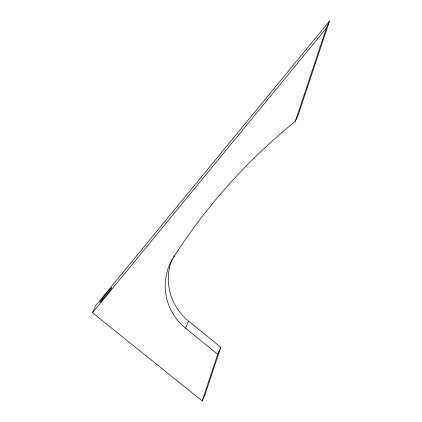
<?xml version="1.0" encoding="UTF-8"?>
<svg xmlns="http://www.w3.org/2000/svg" width="422" height="422" viewBox="0 0 422 422"><rect width="100%" height="100%" fill="white"/><g stroke="black" fill="none" stroke-linecap="round" stroke-linejoin="round"><path stroke-width="0.63" d="M217.699 354.301L185.485 328.116A54.76 53.605 24 0 1 173.463 257.573L178.664 249.444A593.021 580.493 24 0 1 295.326 121.314L298.449 114.293L329.498 21.1L95.625 305.718L92.502 312.734L202.175 400.9L217.699 354.301L220.822 347.285L188.613 321.1A54.76 53.605 24 0 1 172.139 259.171M295.326 121.314L326.375 28.121L329.498 21.1M220.822 347.285L205.298 393.879L202.175 400.9M173.463 257.573L174.244 255.816M185.485 328.116L188.613 321.1M92.502 312.734L326.375 28.121M102.156 300.074A9.395 0.501 -51.2 0 0 111.603 287.878A9.395 0.501 -51.2 0 0 103.511 297.035A9.395 0.501 -51.2 0 0 102.156 300.074"/></g></svg>
